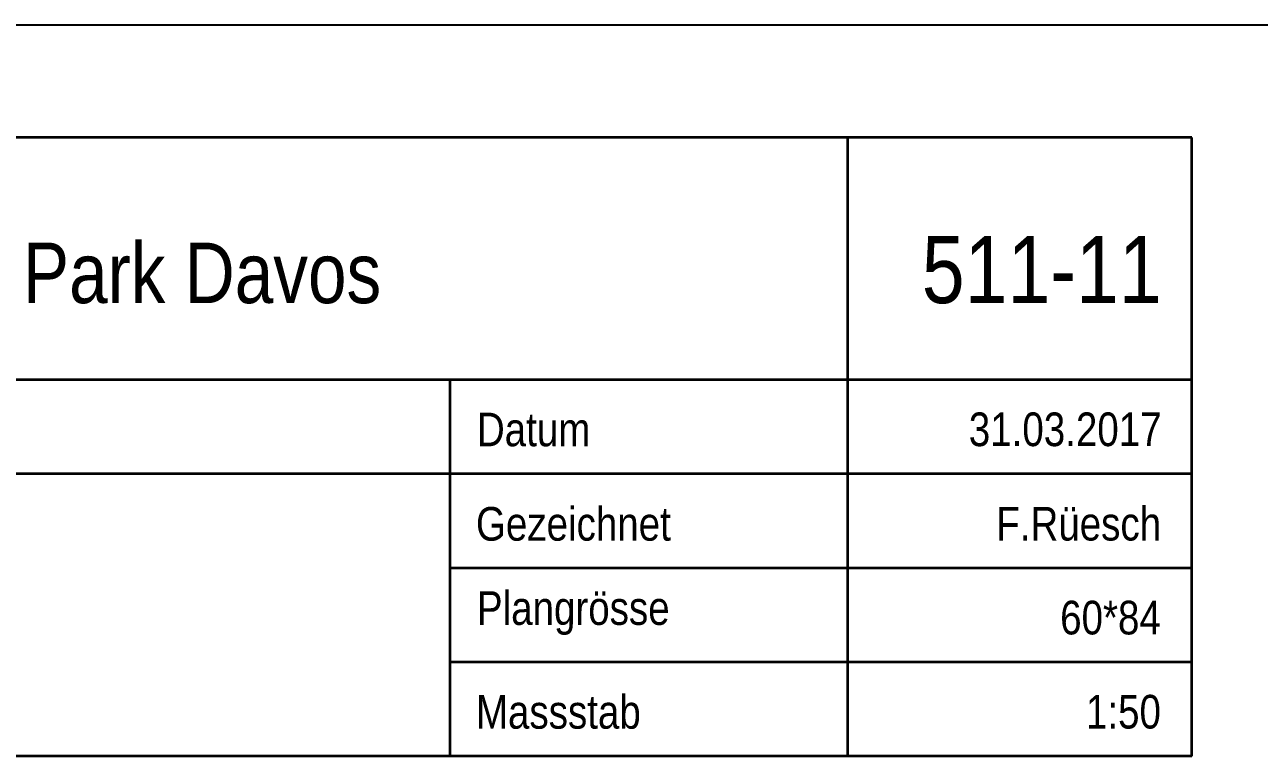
# Model space of a CAD drawing. Header units: centimetres. Extents: x 0.3 to 84.3, y 0.3 to 59.7.
# Drawn here: x 11.76 to 20.94, y 54.26 to 59.7 of the extents above; entities that cross this region are included whole.
import ezdxf

# ---------------------------------------------------------------- set-up
doc = ezdxf.new("R2010")
doc.units = ezdxf.units.CM
doc.linetypes.add('AUSGEZOGEN', pattern=[0])
doc.layers.add('Plankopf', color=7, linetype='AUSGEZOGEN', lineweight=25)
doc.styles.add('ARIALNARROW', font='ARIALN.TTF')

msp = doc.modelspace()

# ---------------------------------------------------------------- linework, layer by layer
at = {"layer": 'Plankopf', "color": 7, "linetype": 'AUSGEZOGEN', "lineweight": 25}
msp.add_line((0.3, 59.7), (84.3, 59.7), dxfattribs=at)
at = {"layer": 'Plankopf', "color": 7, "linetype": 'AUSGEZOGEN', "lineweight": 35}
for p, q in [((20.44, 58.86), (1.14, 58.86)), ((17.8829, 54.26), (17.8829, 58.86)), ((20.44, 54.26), (20.44, 58.86)), ((20.44, 57.06), (1.14, 57.06)), ((14.9257, 54.26), (14.9257, 57.06)), ((20.44, 56.36), (1.14, 56.36)), ((20.44, 55.66), (14.9257, 55.66)), ((20.44, 54.96), (14.9257, 54.96)), ((20.44, 54.26), (1.14, 54.26))]:
    msp.add_line(p, q, dxfattribs=at)

# ---------------------------------------------------------------- texts
at = {"layer": 'Plankopf', "color": 7, "linetype": 'AUSGEZOGEN', "lineweight": 100, "attachment_point": 7, "style": 'ARIALNARROW'}
for s, insert, char_height, width in [('Parkstrasse\\~1\\~Neubau\\~MFH\\~Sun\\~Park\\~Davos', (4.1866, 57.6232), 0.45, 0.225), ('511-11', (18.433, 57.6223), 0.5, 0.25)]:
    msp.add_mtext(s, dxfattribs=dict(at, insert=insert, char_height=char_height, width=width))
at = {"layer": 'Plankopf', "color": 7, "linetype": 'AUSGEZOGEN', "lineweight": 50, "char_height": 0.25, "width": 0.125, "attachment_point": 7, "style": 'ARIALNARROW'}
for s, insert in [('Datum', (15.1257, 56.5619)), ('31.03.2017', (18.7824, 56.563)), ('Gezeichnet', (15.1183, 55.86)), ('F.Rüesch', (18.9866, 55.861)), ('Plangrösse', (15.1257, 55.1619)), ('60*84', (19.4616, 55.163)), ('Massstab', (15.1183, 54.4619)), ('1:50', (19.6533, 54.463))]:
    msp.add_mtext(s, dxfattribs=dict(at, insert=insert))

doc.saveas('drawing.dxf')
